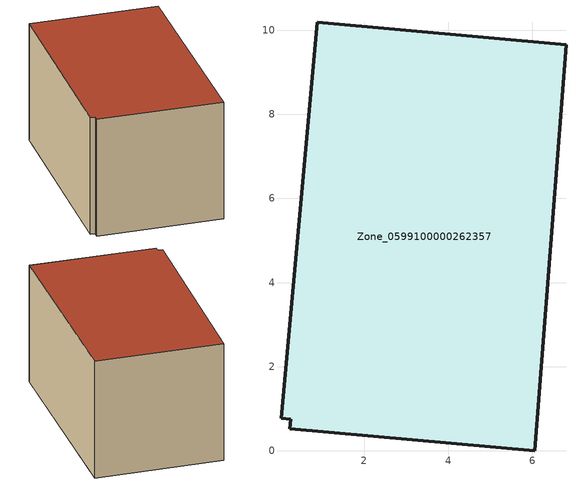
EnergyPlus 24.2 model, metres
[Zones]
Zone_0599100000262357
 floor ground (C_G): 0.25,0.75 0.02,0.78 0.88,10.19 6.8,9.65 6.06,0 0.23,0.53 z0
 wall outside (C_F): 6.06,0 6.8,9.65 0.88,10.19 0.02,0.78 0.25,0.75 0.23,0.53 6.06,0 z0:5.78
 roof outside (C_R): 0.25,0.75 0.23,0.53 6.06,0 6.8,9.65 0.88,10.19 0.02,0.78 z5.78
[BUILDING]
Pand.0599100000262357: North Axis=0; Terrain=City; Loads Convergence Tolerance Value=0.04; Temperature Convergence Tolerance Value=0.4; Solar Distribution=FullExterior; Maximum Number of Warmup Days=25; Minimum Number of Warmup Days=1
[Site:Location]
Rotterdam.The.Hague.AP_ZH_NLD Design_Conditions: Latitude=51.96; Longitude=4.45; Time Zone=1; Elevation=-4.5
[SITE:GROUNDTEMPERATURE:BUILDINGSURFACE]
18, 18, 18, 18, 18, 18, 18, 18, 18, 18, 18, 18
[MATERIAL] Thermal Absorptance=0.9; Solar Absorptance=0.7; Visible Absorptance=0.7
Name | Roughness | Thickness | Conductivity | Density | Specific Heat
G.TC.1946-1964 | MediumSmooth | 0.15 | 1 | 540 | 1210
F.TC.1946-1964 | Rough | 0.3 | 0.857143 | 1920 | 840
R.TC.1946-1964 | MediumRough | 0.2 | 0.235294 | 1500 | 1000
[CONSTRUCTION]
C_G: G.TC.1946-1964
C_F: F.TC.1946-1964
C_R: R.TC.1946-1964
[ZONE]
Zone_0599100000262357: Type=1; Multiplier=1; Ceiling Height=Autocalculate; Volume=Autocalculate; Floor Area=autocalculate; Part of Total Floor Area=Yes
[ZONEINFILTRATION:DESIGNFLOWRATE]
Infil_Zone_0599100000262357: Zone or ZoneList or Space or SpaceList=Zone_0599100000262357; Schedule=AlwaysOn; Design Flow Rate Calculation Method=Flow/Area; Flow Rate per Floor Area=0.003; Constant Term Coefficient=1; Temperature Term Coefficient=0; Velocity Term Coefficient=0; Velocity Squared Term Coefficient=0
[HVACTEMPLATE:ZONE:IDEALLOADSAIRSYSTEM]
Zone_0599100000262357: Maximum Heating Supply Air Temperature=50; Minimum Cooling Supply Air Temperature=13; Maximum Heating Supply Air Humidity Ratio=0.0156; Minimum Cooling Supply Air Humidity Ratio=0.0077; Heating Limit=NoLimit; Cooling Limit=NoLimit; Dehumidification Control Type=ConstantSensibleHeatRatio; Cooling Sensible Heat Ratio=0.7; Dehumidification Setpoint=60; Humidification Control Type=None; Humidification Setpoint=30; Outdoor Air Method=None; Outdoor Air Flow Rate per Person=0.00944; Outdoor Air Flow Rate per Zone Floor Area=0; Outdoor Air Flow Rate per Zone=0; Demand Controlled Ventilation Type=None; Outdoor Air Economizer Type=NoEconomizer; Heat Recovery Type=None; Sensible Heat Recovery Effectiveness=0.7; Latent Heat Recovery Effectiveness=0.65
[ZONECONTROL:THERMOSTAT]
ThermostatControl_Zone_0599100000262357: Zone or ZoneList=Zone_0599100000262357; Control Type Schedule=DualSetpointControlType; Control 1=Thermostat_Zone_0599100000262357; Temperature Difference Between Cutout And Setpoint=0
[THERMOSTATSETPOINT:DUALSETPOINT]
Thermostat_Zone_0599100000262357: Heating Setpoint Temperature Schedule=HeatingSetpoint_Zone_0599100000262357; Cooling Setpoint Temperature Schedule=CoolingSetpoint_Zone_0599100000262357
[SCHEDULE:COMPACT]
HeatingSetpoint_Zone_0599100000262357: Through: 12/31, For: AllDays, Until: 24:00, 21
CoolingSetpoint_Zone_0599100000262357: Through: 12/31, For: AllDays, Until: 24:00, 24
DualSetpointControlType: Through: 12/31, For: AllDays, Until: 24:00, 4
AlwaysOn: Through: 12/31, For: AllDays, Until: 24:00, 1
